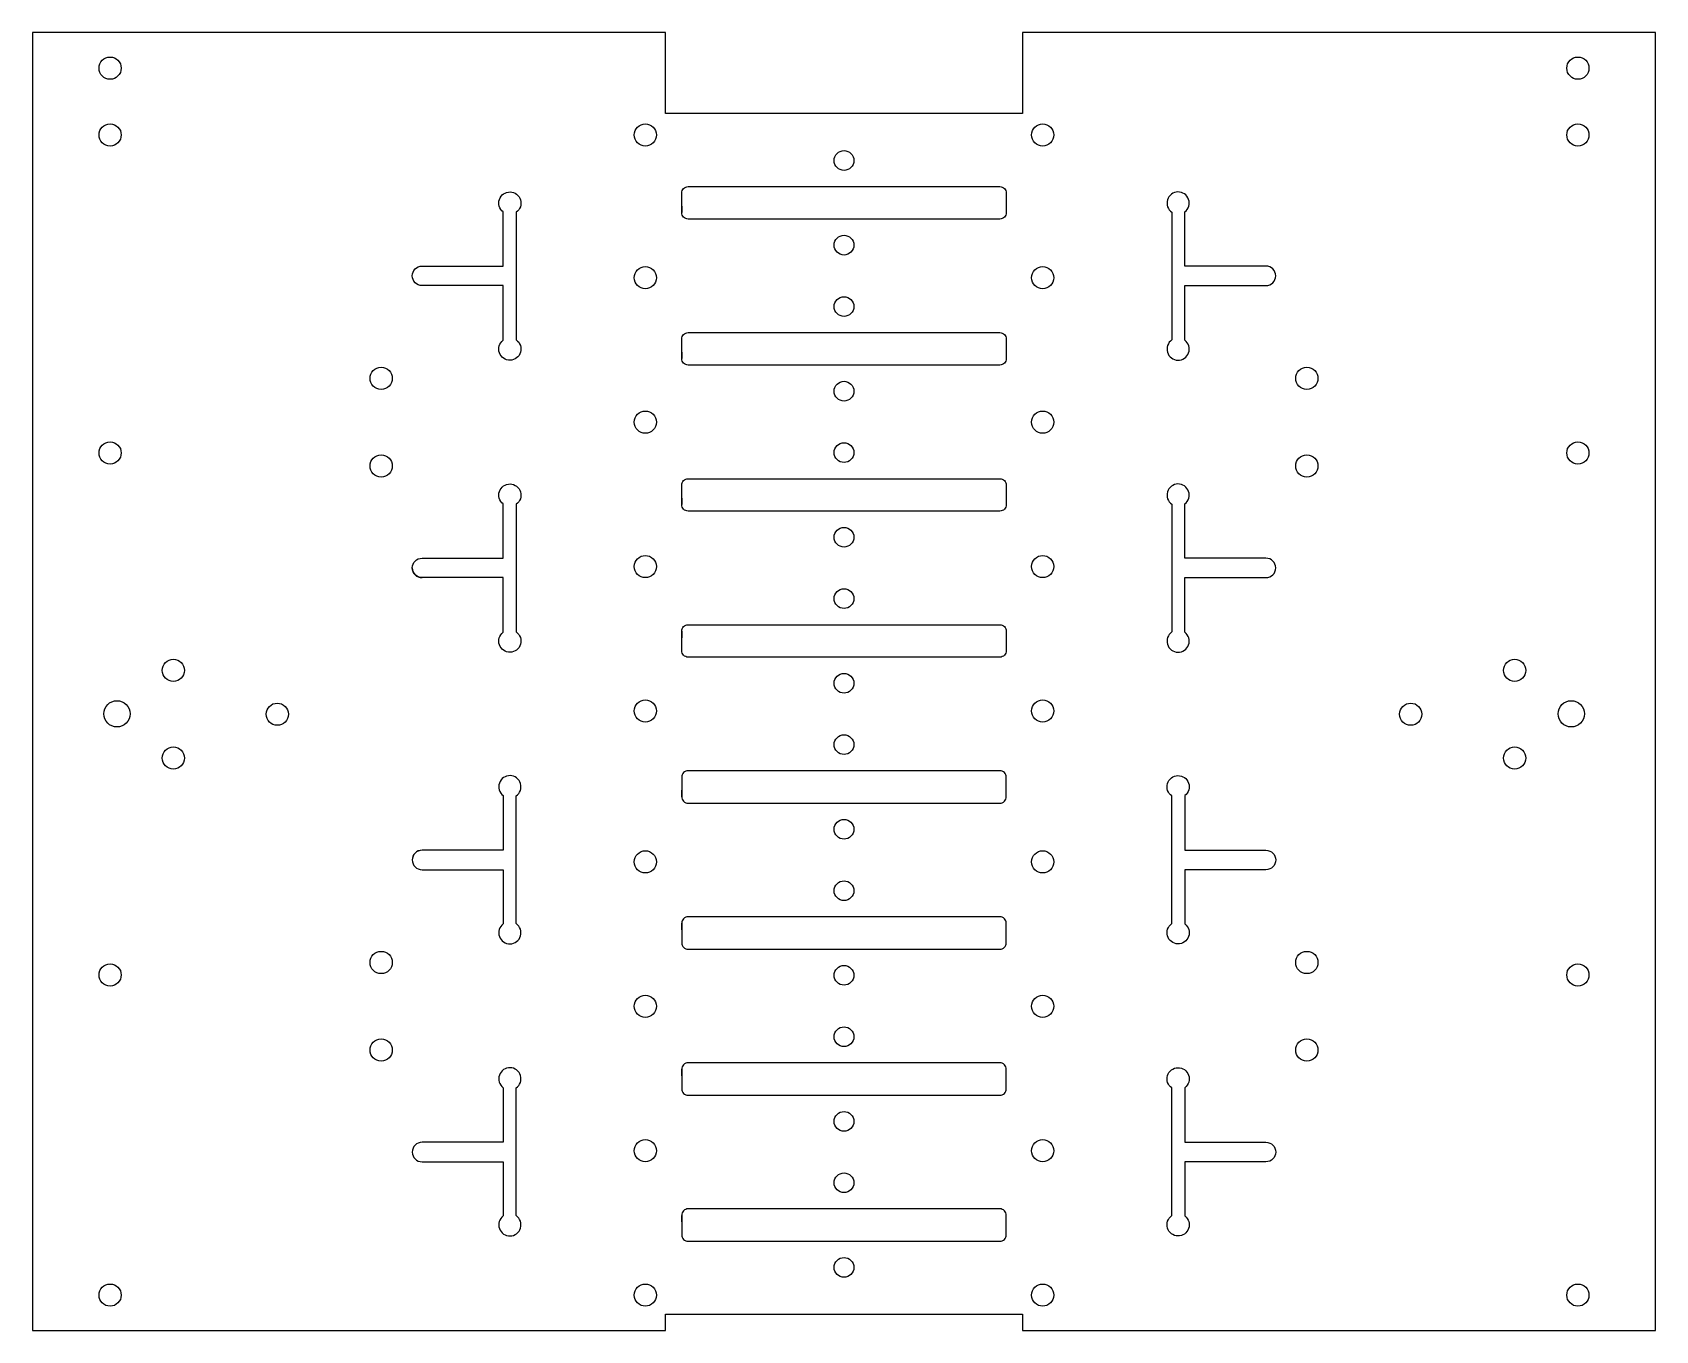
# Model space of a CAD drawing. Header units: millimetres. Extents: x 5 to 255, y 5 to 205.
import ezdxf

# ---------------------------------------------------------------- set-up
doc = ezdxf.new("R2010")
doc.units = ezdxf.units.MM
doc.header["$MEASUREMENT"] = 0

msp = doc.modelspace()

# ---------------------------------------------------------------- linework, layer by layer
msp.add_line((157.5, 7.5), (157.5, 5))
for points in [[(157.5, 5), (255, 5), (255, 97.5), (255, 102.5), (255, 205), (157.5, 205), (157.5, 192.5), (102.5, 192.5), (102.5, 205), (5, 205), (5, 102.5), (5, 97.5), (5, 5), (102.5, 5), (102.5, 7.5), (157.5, 7.5)], [(155, 180.25), (155, 179.25)], [(105, 178.25), (105, 177.25)], [(105, 155.75), (105, 154.75)], [(155, 155.75), (155, 154.75)], [(105, 133.25), (105, 132.25)], [(155, 133.25), (155, 132.25)], [(105, 112.75), (105, 111.75)], [(155, 112.75), (155, 111.75)], [(105, 87.25), (105, 88.25)], [(155, 87.25), (155, 88.25)], [(105, 66.75), (105, 67.75)], [(155, 66.75), (155, 67.75)], [(105, 44.25), (105, 45.25)], [(155, 44.25), (155, 45.25)], [(105, 21.75), (105, 22.75)], [(155, 19.75), (155, 20.75)]]:
    msp.add_lwpolyline(points)
for points in [[(79.5, 166), (79.5, 157.63, -3.105919), (77.5, 157.58), (77.5, 166), (65, 166, -1), (65, 169), (77.5, 169), (77.5, 177.35, -3.10592), (79.5, 177.3), (79.5, 157.63)], [(180.5, 166), (180.5, 157.63, 3.105919), (182.5, 157.58), (182.5, 166), (195, 166, 1), (195, 169), (182.5, 169), (182.5, 177.35, 3.10592), (180.5, 177.3), (180.5, 157.63)], [(79.5, 121), (79.5, 112.63, -3.105919), (77.5, 112.58), (77.5, 121), (65, 121, -1), (65, 124), (77.5, 124), (77.5, 132.35, -3.10592), (79.5, 132.3), (79.5, 112.63)], [(180.5, 121), (180.5, 112.63, 3.105919), (182.5, 112.58), (182.5, 121), (195, 121, 1), (195, 124), (182.5, 124), (182.5, 132.35, 3.10592), (180.5, 132.3), (180.5, 112.63)], [(79.5, 79), (79.5, 87.37, 3.105919), (77.5, 87.42), (77.5, 79), (65, 79, 1), (65, 76), (77.5, 76), (77.5, 67.65, 3.10592), (79.5, 67.7), (79.5, 87.37)], [(180.5, 79), (180.5, 87.37, -3.105919), (182.5, 87.42), (182.5, 79), (195, 79, -1), (195, 76), (182.5, 76), (182.5, 67.65, -3.10592), (180.5, 67.7), (180.5, 87.37)], [(79.5, 34), (79.5, 42.37, 3.105919), (77.5, 42.42), (77.5, 34), (65, 34, 1), (65, 31), (77.5, 31), (77.5, 22.65, 3.10592), (79.5, 22.7), (79.5, 42.37)], [(180.5, 34), (180.5, 42.37, -3.105919), (182.5, 42.42), (182.5, 34), (195, 34, -1), (195, 31), (182.5, 31), (182.5, 22.65, -3.10592), (180.5, 22.7), (180.5, 42.37)]]:
    msp.add_lwpolyline(points, format="xyb")
for points in [[(105, 177.25), (105, 180.25, -0.414214), (106, 181.25), (154, 181.25, -0.414214), (155, 180.25), (155, 177.25, -0.414214), (154, 176.25), (106, 176.25, -0.414214)], [(105, 154.75), (105, 157.75, -0.414214), (106, 158.75), (154, 158.75, -0.414214), (155, 157.75), (155, 154.75, -0.414214), (154, 153.75), (106, 153.75, -0.414214)], [(105, 132.25), (105, 135.25, -0.414214), (106, 136.25), (154, 136.25, -0.414214), (155, 135.25), (155, 132.25, -0.414214), (154, 131.25), (106, 131.25, -0.414214)], [(105, 109.75), (105, 112.75, -0.414214), (106, 113.75), (154, 113.75, -0.414214), (155, 112.75), (155, 109.75, -0.414214), (154, 108.75), (106, 108.75, -0.414214)], [(105, 90.25), (105, 87.25, 0.414214), (106, 86.25), (154, 86.25, 0.414214), (155, 87.25), (155, 90.25, 0.414214), (154, 91.25), (106, 91.25, 0.414214)], [(105, 67.75), (105, 64.75, 0.414214), (106, 63.75), (154, 63.75, 0.414214), (155, 64.75), (155, 67.75, 0.414214), (154, 68.75), (106, 68.75, 0.414214)], [(105, 45.25), (105, 42.25, 0.414214), (106, 41.25), (154, 41.25, 0.414214), (155, 42.25), (155, 45.25, 0.414214), (154, 46.25), (106, 46.25, 0.414214)], [(105, 22.75), (105, 19.75, 0.414214), (106, 18.75), (154, 18.75, 0.414214), (155, 19.75), (155, 22.75, 0.414214), (154, 23.75), (106, 23.75, 0.414214)]]:
    msp.add_lwpolyline(points, format="xyb", close=True)
for centre, radius in [((16.96, 199.5), 1.71), ((243.04, 199.5), 1.71), ((16.96, 189.21), 1.71), ((99.4, 189.21), 1.71), ((160.6, 189.21), 1.71), ((243.04, 189.21), 1.71), ((130, 185.27), 1.52), ((130, 172.23), 1.52), ((99.4, 167.21), 1.71), ((160.6, 167.21), 1.71), ((130, 162.77), 1.52), ((58.71, 151.71), 1.71), ((201.29, 151.71), 1.71), ((130, 149.73), 1.52), ((99.4, 144.96), 1.71), ((160.6, 144.96), 1.71), ((16.96, 140.21), 1.71), ((130, 140.27), 1.52), ((243.04, 140.21), 1.71), ((58.71, 138.21), 1.71), ((201.29, 138.21), 1.71), ((130, 127.23), 1.52), ((99.4, 122.71), 1.71), ((160.6, 122.71), 1.71), ((130, 117.77), 1.52), ((26.71, 106.71), 1.71), ((233.29, 106.71), 1.71), ((130, 104.73), 1.52), ((18.02, 100.02), 2.02), ((42.71, 99.96), 1.71), ((99.4, 100.46), 1.71), ((160.6, 100.46), 1.71), ((217.29, 99.96), 1.71), ((242.02, 100.02), 2.02), ((130, 95.27), 1.52), ((26.71, 93.21), 1.71), ((233.29, 93.21), 1.71), ((130, 82.23), 1.52), ((99.4, 77.21), 1.71), ((160.6, 77.21), 1.71), ((130, 72.77), 1.52), ((58.71, 61.71), 1.71), ((201.29, 61.71), 1.71), ((16.96, 59.79), 1.71), ((130, 59.73), 1.52), ((243.04, 59.79), 1.71), ((99.4, 54.96), 1.71), ((160.6, 54.96), 1.71), ((130, 50.27), 1.52), ((58.71, 48.21), 1.71), ((201.29, 48.21), 1.71), ((130, 37.23), 1.52), ((99.4, 32.71), 1.71), ((160.6, 32.71), 1.71), ((130, 27.77), 1.52), ((130, 14.73), 1.52), ((16.96, 10.46), 1.71), ((99.4, 10.46), 1.71), ((160.6, 10.46), 1.71), ((243.04, 10.46), 1.71)]:
    msp.add_circle(centre, radius)
for centre, start, end in [((65, 122.5), 179.9228, 270), ((65, 77.5), 90, 180.0772)]:
    msp.add_arc(centre, 1.5, start, end)

doc.saveas('drawing.dxf')
